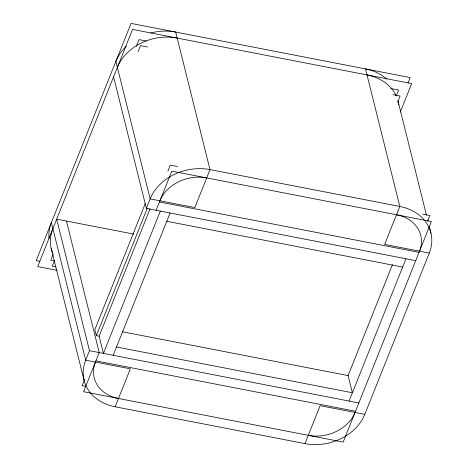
<?xml version="1.0" encoding="UTF-8"?>
<svg xmlns="http://www.w3.org/2000/svg" width="468" height="468" viewBox="0 0 468 468"><rect width="100%" height="100%" fill="white"/><g stroke="black" fill="none" stroke-linecap="round" stroke-linejoin="round"><path stroke-width="0.7" d="M53.206 254.147L50.796 260.179L54.376 260.875M136.317 46.314L138.996 39.616L146.168 41.008M54.44 260.834L52.293 266.198L55.879 266.895M138.083 51.667L140.494 45.63L147.666 47.022M145.244 203.598L94.846 329.636L96.344 335.655L99.216 336.211M133.848 234.129L56.675 219.153L89.464 350.684L85.673 360.167A47.666 38.317 -14 0 0 115.157 406.786L304.966 443.623A47.666 38.317 -14 0 0 364.8 414.35L429.291 253.071A47.666 38.317 -14 0 0 399.807 206.458L365.514 68.913A47.666 38.317 -14 0 1 386.609 79.033M415.73 260.664L146.373 208.383L150.164 198.894L115.871 61.349A47.666 38.317 -14 0 1 126.325 46.256M96.344 335.655L147.291 208.26M150.082 208.804L99.134 336.2L103.422 353.393L160.325 211.091M84.497 379.659L82.087 385.69L85.673 386.387M167.877 171.159L170.288 165.128L177.46 166.52M156.142 210.278L171.791 171.148L431.379 221.534L343.179 442.096L83.585 391.71L99.234 352.579L66.444 221.048M113.192 355.288L170.095 212.987M115.157 406.786L130.332 368.837L85.673 360.167L51.381 222.622A47.666 38.317 -14 0 0 49.07 238.803M396.174 96.034L398.584 90.002L390.698 88.47M397.671 102.053L400.087 96.016L392.915 94.63M408.008 83L410.173 77.577L131.046 23.4L36.206 260.565L39.792 261.261M400.292 112.057L411.676 83.596L132.543 29.42L37.703 266.584L57.078 270.346M304.966 443.623L320.141 405.68L364.8 414.35M348.022 375.745L392.459 264.613M349.058 401.07L405.961 258.769M427.734 220.878L429.876 215.514L422.709 214.122M429.291 253.071L384.632 244.407L399.807 206.458L210.003 169.615A47.666 38.317 -14 0 0 150.164 198.894L194.828 207.564L210.003 169.615L175.705 32.07A47.666 38.317 -14 0 0 150.737 32.971M159.459 201.977L419.047 252.363M166.778 221.288L402.644 267.07M122.259 331.742L348.087 375.576L352.375 392.769L116.514 346.987M89.464 350.684L358.827 402.966M95.917 360.881L355.505 411.267M398.221 101.895L426.43 215.04M427.664 219.989L428.015 221.405M429.25 226.354L431.01 233.427M113.578 76.851L146.373 208.383M51.158 248.286L83.953 379.817M397.981 100.924A47.666 38.317 -14 0 1 398.748 104.861M367.011 74.927A47.666 38.317 -14 0 1 396.098 95.729M396.49 214.759A37.235 29.934 -14 0 1 419.521 251.176M355.031 412.448A37.235 29.934 -14 0 1 308.283 435.322M117.369 67.363A47.666 38.317 -14 0 1 177.208 38.083M159.933 200.79A37.235 29.934 -14 0 1 206.68 177.916M52.486 252.597A47.666 38.317 -14 0 1 52.878 228.636M118.48 398.484A37.235 29.934 -14 0 1 95.443 362.062"/></g></svg>
